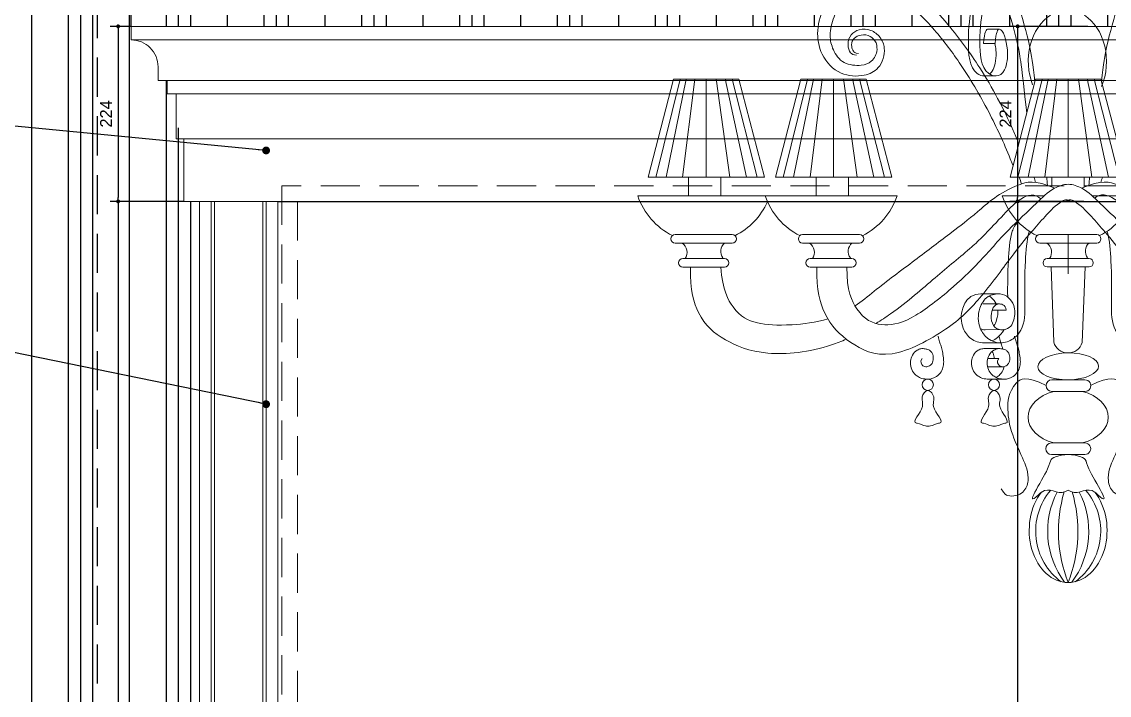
# Model space of a CAD drawing. Header units: inches. Extents: x 274057 to 444617, y 490067 to 635630.
# Drawn here: x 369159 to 370549, y 518268 to 519129 of the extents above; entities that cross this region are included whole.
import ezdxf

# ---------------------------------------------------------------- set-up
doc = ezdxf.new("R2010")
doc.units = ezdxf.units.IN
doc.header["$MEASUREMENT"] = 0
doc.linetypes.add('HIDDEN', pattern=[0.375, 0.25, -0.125])
for name, color, linetype in [('CQ curtains and frames', 252, 'Continuous'), ('CQ Grg Gypsum', 41, 'Continuous'), ('CQ Light Elevation', 4, 'Continuous'), ('CQ section wall', 3, 'Continuous'), ('CQ SPOT DETAIL DIMENSION', 9, 'Continuous'), ('CQ spot detail elevation', 1, 'Continuous'), ('CQ_callout', 34, 'Continuous')]:
    doc.layers.add(name, color=color, linetype=linetype)
doc.layers.add('level', color=6, linetype='Continuous', lineweight=18)
doc.layers.add('Lighting', color=7, linetype='Continuous', lineweight=0)
doc.styles.get("Standard").update_dxf_attribs({"font": 'arial.ttf'})
doc.dimstyles.new('chester 10', dxfattribs={"dimscale": 0.1, "dimtxt": 150, "dimasz": 50, "dimexe": 100, "dimexo": 0, "dimgap": 80, "dimtad": 1, "dimdec": 0, "dimzin": 0, "dimdsep": 46, "dimtxsty": 'Standard', "dimblk": 'DOT', "dimcen": 100, "dimclrd": 1, "dimclre": 1, "dimclrt": 3, "dimadec": 0, "dimazin": 0, "dimtfac": 1, "dimtdec": 0, "dimtofl": 0, "dimtmove": 0, "dimatfit": 3, "dimfxl": 1, "dimtolj": 1, "dimtzin": 0, "dimlwd": -1, "dimarcsym": 0})
doc.dimstyles.get("Standard").update_dxf_attribs({"dimtxt": 0.18, "dimasz": 0.18, "dimexe": 0.18, "dimexo": 0.0625, "dimgap": 0.09, "dimtad": 0, "dimtih": 1, "dimtoh": 1, "dimdec": 4, "dimzin": 0, "dimdsep": 46, "dimtxsty": 'Standard', "dimcen": 0.09, "dimadec": 0, "dimazin": 0, "dimtfac": 1, "dimtdec": 4, "dimtofl": 0, "dimtmove": 0, "dimatfit": 3, "dimfxl": 1, "dimtolj": 1, "dimtzin": 0, "dimarcsym": 0})

# ---------------------------------------------------------------- blocks, each defined once
blk = doc.blocks.new('CH2')
at = {"layer": 'Lighting', "lineweight": 0, "ltscale": 10}
for p, q in [((175850.7, 3405), (175865.7, 3405.1)), ((175845.5, 3386.5), (175860.2, 3386.5)), ((175457.6, 3341.1), (175426.5, 3215.4)), ((175439.7, 3215.8), (175465.3, 3341.3)), ((175460.9, 3215.8), (175476.6, 3341.3)), ((175490.9, 3215.8), (175490.9, 3341.3)), ((175521.2, 3215.8), (175503.8, 3341.5)), ((175542.5, 3215.8), (175515.1, 3341.6)), ((175524.1, 3341.3), (175556, 3215.8)), ((175620.4, 3341.1), (175589.3, 3215.4)), ((175602.5, 3215.8), (175628.1, 3341.3)), ((175623.7, 3215.8), (175639.3, 3341.3)), ((175653.6, 3215.8), (175653.6, 3341.3)), ((175684, 3215.8), (175666.6, 3341.5)), ((175705.3, 3215.8), (175677.9, 3341.6)), ((175686.9, 3341.3), (175718.7, 3215.8)), ((175847.1, 3345.2), (175860.9, 3345.2)), ((175920.4, 3341.1), (175889.3, 3215.4)), ((175902.5, 3215.8), (175928.1, 3341.3)), ((175923.7, 3215.8), (175939.3, 3341.3)), ((175953.6, 3215.8), (175953.6, 3341.3)), ((175984, 3215.8), (175966.6, 3341.5)), ((176005.3, 3215.8), (175977.9, 3341.6)), ((175986.9, 3341.3), (176018.7, 3215.8)), ((175953.6, 3142.5), (175953.6, 3092.5)), ((175842, 3066.7), (175864.4, 3066.7)), ((175845, 3053.8), (175866, 3053.8)), ((175874.4, 3045.9), (175856.4, 3045.9)), ((175871.7, 3021), (175847.4, 3020.8)), ((175844.5, 3004.2), (175868.4, 3004.2)), ((175865.5, 2996.7), (175845.9, 2996.7)), ((175864.9, 2984), (175850.8, 2984)), ((175870.2, 2973.6), (175850.7, 2973.6)), ((175871.9, 2957.7), (175852.1, 2957.7))]:
    blk.add_line(p, q, dxfattribs=at)
for points in [[(175416.8, 3215.8), (175565.6, 3215.8), (175532.6, 3341.3), (175449.1, 3341.3), (175416.8, 3215.8)], [(175579.6, 3215.8), (175728.4, 3215.8), (175695.4, 3341.3), (175611.9, 3341.3), (175579.6, 3215.8)], [(175879.6, 3215.8), (176028.4, 3215.8), (175995.4, 3341.3), (175911.9, 3341.3), (175879.6, 3215.8)], [(175932.7, 3203.5), (175932.7, 3215.8), (175973.9, 3215.8), (175973.9, 3203.2)], [(175403.6, 3192), (175572.2, 3192)], [(175869.3, 3192), (175923, 3192)]]:
    blk.add_lwpolyline(points, dxfattribs=at)
for points in [[(175468.6, 3215.8), (175509.9, 3215.8), (175509.9, 3192), (175468.6, 3192)], [(175631.4, 3215.8), (175672.7, 3215.8), (175672.7, 3192), (175631.4, 3192)]]:
    blk.add_lwpolyline(points, close=True, dxfattribs=at)
for points in [[(175447.9, 3141.1, -0.196976), (175403.6, 3192), (175403.6, 3192)], [(175569.3, 3184.5, -0.174016), (175527.8, 3141)], [(175566.4, 3192), (175735, 3192, -0.197353), (175690.6, 3141, -0.197353)], [(175610.7, 3141.1, -0.196976), (175566.4, 3192), (175566.4, 3192)], [(175913.6, 3141.1, -0.196982), (175869.3, 3192), (175869.3, 3192)], [(175984.3, 3192), (176037.9, 3192, -0.196598), (175993.8, 3141.1)], [(175487.9, 3142.4), (175451.4, 3142.4, 1), (175451.4, 3131.6), (175487.9, 3131.6)], [(175487.8, 3142.4), (175524.3, 3142.4, -1), (175524.3, 3131.6), (175487.8, 3131.6)], [(175650.7, 3142.4), (175614.2, 3142.4, 1), (175614.2, 3131.6), (175650.7, 3131.6)], [(175650.5, 3142.4), (175687, 3142.4, -1), (175687, 3131.6), (175650.5, 3131.6)], [(175953.8, 3142.5), (175917.3, 3142.5, 1), (175917.3, 3131.7), (175953.8, 3131.7)], [(175953.6, 3142.5), (175990.1, 3142.5, -1), (175990.1, 3131.7), (175953.6, 3131.7)], [(175460.3, 3131.6, -0.414469), (175464, 3111.7, 4.588402)], [(175487.9, 3131.6, -0.000511), (175487.8, 3131.6)], [(175514.4, 3131.6, 0.384575), (175512.5, 3112.6)], [(175623.1, 3131.6, -0.414469), (175626.8, 3111.7, 4.588402)], [(175650.7, 3131.6, -0.000511), (175650.5, 3131.6)], [(175677.2, 3131.6, 0.384575), (175675.3, 3112.6)], [(175926.2, 3131.7, -0.414469), (175929.9, 3111.9, 4.588402)], [(175980.3, 3131.7, 0.384575), (175978.4, 3112.7)], [(175487.8, 3111.7), (175461, 3111.7, 1), (175461, 3100.9), (175487.8, 3100.9)], [(175487.8, 3111.7), (175514.5, 3111.7, -1), (175514.5, 3100.9), (175487.8, 3100.9)], [(175650.5, 3111.7), (175623.8, 3111.7, 1), (175623.8, 3100.9), (175650.5, 3100.9)], [(175650.5, 3111.7), (175677.2, 3111.7, -1), (175677.2, 3100.9), (175650.5, 3100.9)], [(175953.6, 3111.9), (175926.9, 3111.9, 1), (175926.9, 3101.1), (175953.6, 3101.1)], [(175932, 3101.1), (175935.1, 3005.1, 0.744296), (175971.6, 3004.4), (175975.3, 3101.1)], [(175953.6, 3111.9), (175980.3, 3111.9, -1), (175980.3, 3101.1), (175953.6, 3101.1)], [(175975.1, 2956.8, -1.013574), (175975.1, 2942), (175932.7, 2942, -1), (175932.7, 2956.8), (175975.1, 2956.8)], [(175974.9, 2861.4, 1.013574), (175974.9, 2876.2), (175932.4, 2876.2, 1), (175932.4, 2861.4), (175974.9, 2861.4)]]:
    blk.add_lwpolyline(points, format="xyb", dxfattribs=at)
for centre in [(175774.2, 2950.5), (175858.8, 2950.5)]:
    blk.add_circle(centre, 7.17, dxfattribs=at)
for centre, radius, start, end in [((175992.7, 2763.5), 80.6, 139.7818, 233.4402), ((176037, 2763.4), 109.6, 152.8101, 216.5895), ((176119.4, 2763.1), 178.2, 163.5501, 201.5207), ((175787.8, 2763.1), 178.2, 338.4793, 16.4499), ((175870.3, 2763.4), 109.6, 323.4105, 27.1899), ((175914.6, 2763.5), 80.6, 306.5598, 40.2182)]:
    blk.add_arc(centre, radius, start, end, dxfattribs=at)
for centre, major_axis, ratio, start_param, end_param in [((175952.6, 3363.9), (0, 65.3), 0.765904, 6.727625, 8.333296), ((175952.6, 3363.9), (0, 65.3), 0.765904, 4.198963, 5.83448), ((175953.6, 2909.1), (-51.2, 0), 0.688098, 5.081988, 7.48679), ((175953.6, 2909.1), (-51.2, 0), 0.688098, 1.937988, 4.34279), ((175953.6, 2764.5), (0, 66.8), 0.744861, 0.750927, 5.532258)]:
    blk.add_ellipse(centre, major_axis=major_axis, ratio=ratio, start_param=start_param, end_param=end_param, dxfattribs=at)
blk.add_ellipse((175953.7, 2974), major_axis=(-38.8, -0.5), ratio=0.44288, dxfattribs=at)
for points, knots in [([(175683.2, 3371.7), (175678.9, 3371.9), (175674, 3375.3), (175671.2, 3386.2), (175674.4, 3398.3), (175687.1, 3405.8), (175701.9, 3404.8), (175714.4, 3395.1), (175721.4, 3378), (175713.6, 3353.5), (175691.1, 3343.9), (175661, 3345.3), (175636.4, 3370.8), (175631.1, 3404.3), (175640.7, 3435), (175660.6, 3458), (175689.9, 3472.3), (175724.6, 3472.4), (175751.3, 3456), (175776.8, 3438.3), (175806.5, 3404.1), (175846.6, 3350.3), (175873.5, 3298.2), (175888.1, 3265.2), (175890.3, 3260)], [5.240394, 5.240394, 5.240394, 5.240394, 11.41493, 21.106414, 35.325861, 47.442854, 61.777747, 76.035388, 91.192803, 116.78749, 138.880626, 169.273341, 203.057586, 233.966507, 267.207208, 295.705415, 322.782281, 363.005445, 393.111535, 415.328851, 456.193016, 524.209537, 614.800521, 631.803332, 631.803332, 631.803332, 631.803332]), ([(175847.1, 3345.2), (175847, 3345.2), (175843.6, 3345), (175827.1, 3351.1), (175824.9, 3398.6), (175828.4, 3426.3), (175834.6, 3451), (175842.5, 3467.6), (175848.3, 3468.9), (175851.1, 3468.7)], [58.879736, 58.879736, 58.879736, 58.879736, 59.283056, 69.238421, 107.398225, 157.989763, 179.279076, 187.992246, 195.237318, 195.237318, 195.237318, 195.237318]), ([(175860.2, 3386.5), (175861.4, 3402.1), (175868.1, 3411.5), (175878.5, 3380.2), (175874, 3350.5), (175862.6, 3343.5), (175841.8, 3351.1), (175839.6, 3398.6), (175843.1, 3426.3), (175849.3, 3451), (175859, 3471.4), (175880.8, 3466), (175892.7, 3427.2), (175903.9, 3389), (175908.5, 3360.9), (175911, 3338)], [6.00394, 6.00394, 6.00394, 6.00394, 15.134941, 32.456985, 46.489328, 59.283056, 69.238421, 107.398225, 157.989763, 179.279076, 187.992246, 203.636252, 228.025372, 279.527044, 313.656266, 313.656266, 313.656266, 313.656266]), ([(175858.1, 3466.4), (175858.8, 3466), (175867.8, 3460.3), (175878, 3427.2), (175889.4, 3388.2), (175894, 3359.4), (175900.7, 3297.8)], [201.536149, 201.536149, 201.536149, 201.536149, 203.636252, 228.025372, 279.527044, 315.815611, 315.815611, 315.815611, 315.815611]), ([(176047.1, 3386.5), (176045.9, 3402.1), (176039.2, 3411.5), (176028.8, 3380.2), (176033.3, 3350.5), (176044.7, 3343.5), (176065.5, 3351.1), (176067.6, 3398.6), (176064.2, 3426.3), (176058, 3451), (176048.3, 3471.4), (176026.5, 3466), (176014.6, 3427.2), (176003.4, 3389), (175998.8, 3360.9), (175996.2, 3338)], [6.00394, 6.00394, 6.00394, 6.00394, 15.134941, 32.456985, 46.489328, 59.283056, 69.238421, 107.398225, 157.989763, 179.279076, 187.992246, 203.636252, 228.025372, 279.527044, 313.656266, 313.656266, 313.656266, 313.656266]), ([(175685.6, 3373.7), (175681.1, 3374.3), (175678.2, 3377.6), (175676.4, 3383.3), (175677.3, 3392), (175686.6, 3397.9), (175698.2, 3398.2), (175708.2, 3390.5), (175710.7, 3375.8), (175703.4, 3363), (175688.3, 3357.4), (175664.4, 3360.3), (175652.6, 3378), (175647.8, 3397), (175652.6, 3419.9), (175665.1, 3440.8), (175687.9, 3454.9), (175719.3, 3455.8), (175740.4, 3442.6), (175760.7, 3428.1), (175786.2, 3401.2), (175818.8, 3358), (175851.9, 3302.1), (175872.7, 3256.8), (175881.8, 3233.9), (175882.9, 3231.2)], [5.240394, 5.240394, 5.240394, 5.240394, 11.41493, 21.106414, 35.325861, 47.442854, 61.777747, 76.035388, 91.192803, 116.78749, 138.880626, 169.273341, 203.057586, 233.966507, 267.207208, 295.705415, 322.782281, 363.005445, 393.111535, 415.328851, 456.193016, 524.209537, 614.800521, 696.044826, 707.117277, 707.117277, 707.117277, 707.117277]), ([(175845.5, 3386.5), (175846.7, 3402.1), (175849, 3405.4), (175851.3, 3405), (175851.4, 3405)], [6.00394, 6.00394, 6.00394, 6.00394, 15.134941, 15.20842, 15.20842, 15.20842, 15.20842]), ([(175860.1, 3386.5), (175860.6, 3383.9), (175862.4, 3371), (175860, 3355.2), (175854.8, 3348.9), (175853.2, 3347.6)], [28.818813, 28.818813, 28.818813, 28.818813, 32.456985, 46.489328, 52.402229, 52.402229, 52.402229, 52.402229]), ([(175681.3, 3051.2), (175689.7, 3057), (175713.6, 3077), (175756.4, 3108.5), (175801.9, 3143.3), (175834.3, 3167.5), (175870.5, 3201.3), (175910.9, 3212.8), (175936.5, 3201.9)], [314.255852, 314.255852, 314.255852, 314.255852, 349.897691, 422.981455, 490.454622, 538.299878, 583.602372, 599.991662, 599.991662, 599.991662, 599.991662]), ([(176226, 3051.2), (176217.5, 3057), (176193.7, 3077), (176150.8, 3108.5), (176105.4, 3143.3), (176073, 3167.5), (176036.8, 3201.3), (175996.4, 3212.8), (175970.8, 3201.9)], [314.255852, 314.255852, 314.255852, 314.255852, 349.897691, 422.981455, 490.454622, 538.299878, 583.602372, 599.991662, 599.991662, 599.991662, 599.991662]), ([(175670.9, 3100.9), (175670.5, 3070.6), (175686.5, 3037.1), (175712.1, 3024.5), (175748.6, 3029.2), (175803.8, 3071.7), (175842.1, 3108.4), (175875.4, 3148.2), (175910.9, 3179.6), (175931.4, 3201.2), (175947.5, 3206.7), (175953.6, 3206.7)], [20.278952, 20.278952, 20.278952, 20.278952, 73.781963, 152.631178, 221.399686, 286.417652, 349.897691, 422.981455, 490.454622, 538.299878, 567.495277, 567.495277, 567.495277, 567.495277]), ([(175707.9, 3028.8), (175714.5, 3032.9), (175746.3, 3054), (175781.2, 3086.4), (175828.3, 3123.6), (175855, 3150.3), (175903.3, 3202.9), (175918.8, 3188.1)], [332.350352, 332.350352, 332.350352, 332.350352, 349.897691, 422.981455, 490.454622, 538.299878, 573.875919, 573.875919, 573.875919, 573.875919]), ([(176236.4, 3100.9), (176236.7, 3070.6), (176220.8, 3037.1), (176195.1, 3024.5), (176158.7, 3029.2), (176103.5, 3071.7), (176065.2, 3108.4), (176031.9, 3148.2), (175996.3, 3179.6), (175975.9, 3201.2), (175959.7, 3206.7), (175953.6, 3206.7)], [20.278952, 20.278952, 20.278952, 20.278952, 73.781963, 152.631178, 221.399686, 286.417652, 349.897691, 422.981455, 490.454622, 538.299878, 567.495277, 567.495277, 567.495277, 567.495277]), ([(176199.3, 3028.8), (176192.8, 3032.9), (176161, 3054), (176126.1, 3086.4), (176079, 3123.6), (176052.3, 3150.3), (176002.3, 3202.7), (175987.4, 3189.1)], [332.350352, 332.350352, 332.350352, 332.350352, 349.897691, 422.981455, 490.454622, 538.299878, 573.875919, 573.875919, 573.875919, 573.875919]), ([(175632.3, 3100.9), (175631.9, 3070.5), (175643.8, 3031.6), (175669.8, 3006.3), (175721.6, 2978.1), (175803.5, 3022.1), (175842.1, 3060.7), (175882.4, 3116.5), (175903.8, 3142.9), (175924.1, 3165.8), (175936.7, 3179.3), (175950.5, 3188.7), (175956.2, 3185.3)], [20.277402, 20.277402, 20.277402, 20.277402, 73.781963, 152.631178, 221.399686, 286.417652, 349.897691, 422.981455, 490.454622, 538.299878, 583.602372, 603.111427, 603.111427, 603.111427, 603.111427]), ([(176274.9, 3100.9), (176275.3, 3070.5), (176263.5, 3031.6), (176237.5, 3006.3), (176185.7, 2978.1), (176103.8, 3022.1), (176065.2, 3060.7), (176024.8, 3116.5), (176003.5, 3142.9), (175983.2, 3165.8), (175970.6, 3179.3), (175956.7, 3188.7), (175951.1, 3185.3)], [20.277402, 20.277402, 20.277402, 20.277402, 73.781963, 152.631178, 221.399686, 286.417652, 349.897691, 422.981455, 490.454622, 538.299878, 583.602372, 603.111427, 603.111427, 603.111427, 603.111427]), ([(175889.8, 3158.5), (175884.4, 3153.1), (175879.4, 3141), (175876.5, 3104.4), (175876.2, 3078.1), (175876.3, 3062.7)], [18.812439, 18.812439, 18.812439, 18.812439, 34.56022, 71.049091, 117.332807, 117.332807, 117.332807, 117.332807]), ([(175904, 3146.7), (175903.8, 3146.2), (175900.8, 3135.8), (175898, 3101.2), (175898, 3062.1), (175898.7, 3025.6), (175884.4, 3008.8), (175868.9, 3002), (175850.5, 3007.4), (175838.3, 3025.1), (175837.7, 3045.3), (175848.7, 3064.7), (175867, 3068), (175877.7, 3063), (175886.3, 3050.1), (175885.7, 3037.2), (175879.5, 3020.4), (175860, 3018.6), (175853.3, 3038.3), (175858.5, 3057.2), (175873.8, 3052.9), (175874.4, 3045.9)], [32.598951, 32.598951, 32.598951, 32.598951, 34.56022, 71.049091, 126.127635, 160.014674, 172.556475, 189.97829, 209.520245, 226.45718, 252.858924, 269.608384, 284.007324, 296.187952, 307.822454, 325.59105, 333.212939, 352.705881, 362.942117, 379.891299, 390.940223, 390.940223, 390.940223, 390.940223]), ([(176003.3, 3146.7), (176003.4, 3146.2), (176006.5, 3135.8), (176009.3, 3101.2), (176009.3, 3062.1), (176008.6, 3025.6), (176022.9, 3008.8), (176038.4, 3002), (176056.8, 3007.4), (176069, 3025.1), (176069.6, 3045.3), (176058.6, 3064.7), (176040.3, 3068), (176029.6, 3063), (176020.9, 3050.1), (176021.6, 3037.2), (176027.8, 3020.4), (176047.3, 3018.6), (176054, 3038.3), (176048.8, 3057.2), (176033.4, 3052.9), (176032.9, 3045.9)], [32.598951, 32.598951, 32.598951, 32.598951, 34.56022, 71.049091, 126.127635, 160.014674, 172.556475, 189.97829, 209.520245, 226.45718, 252.858924, 269.608384, 284.007324, 296.187952, 307.822454, 325.59105, 333.212939, 352.705881, 362.942117, 379.891299, 390.940223, 390.940223, 390.940223, 390.940223]), ([(175470.9, 3100.9), (175470.5, 3070.5), (175482.3, 3031.7), (175510.1, 3009), (175561.2, 2986), (175629.5, 2992.6), (175664, 3006.1), (175670.1, 3008.8)], [20.277404, 20.277404, 20.277404, 20.277404, 73.781963, 152.631178, 221.399686, 286.417652, 300.922096, 300.922096, 300.922096, 300.922096]), ([(175509.6, 3100.9), (175512.1, 3071.3), (175528.8, 3040.3), (175551.7, 3028.5), (175591.7, 3025.3), (175631.3, 3030.2), (175646.6, 3034.6)], [20.302578, 20.302578, 20.302578, 20.302578, 73.781963, 152.631178, 221.399686, 271.37969, 271.37969, 271.37969, 271.37969]), ([(175846.5, 3004.2), (175840.4, 3004), (175828.4, 3007.7), (175816.5, 3025.1), (175815.9, 3045.3), (175826.3, 3063.7), (175837.7, 3066.6), (175842, 3066.7)], [190.977575, 190.977575, 190.977575, 190.977575, 209.520245, 226.45718, 252.858924, 269.608384, 281.155564, 281.155564, 281.155564, 281.155564]), ([(175852.7, 3064), (175853.7, 3063.4), (175857.1, 3060.8), (175860, 3056.9), (175861.4, 3053.8)], [292.463268, 292.463268, 292.463268, 292.463268, 296.187952, 305.785245, 305.785245, 305.785245, 305.785245]), ([(175863.6, 3045.9), (175864, 3041.9), (175863.1, 3035.1), (175860.4, 3027.8), (175858.6, 3025.7)], [313.757087, 313.757087, 313.757087, 313.757087, 325.59105, 333.051171, 333.051171, 333.051171, 333.051171]), ([(175871.7, 3021), (175871.6, 3020.8), (175869.5, 3016.9), (175864.7, 3011.3), (175858.8, 3007.6), (175856.3, 3006.5)], [159.19961, 159.19961, 159.19961, 159.19961, 160.014674, 172.556475, 180.684118, 180.684118, 180.684118, 180.684118]), ([(175766.9, 2984), (175763.9, 2980.4), (175767.4, 2973.9), (175772.3, 2973.3), (175776.4, 2974.4), (175780.3, 2977.8), (175781.6, 2983.9), (175780.7, 2989.8), (175778.3, 2993.3), (175775.3, 2995.3), (175770.6, 2996.7), (175765.5, 2996.9), (175759.5, 2994.5), (175754.2, 2989), (175751.7, 2980.5), (175752.7, 2971.8), (175756, 2965), (175761.3, 2961), (175765.9, 2958.6), (175771.2, 2957.7), (175776.6, 2957.4), (175782.8, 2959.3), (175789, 2963.4), (175793.4, 2970.2), (175794.8, 2977.9), (175794.2, 2985.4), (175793.1, 2992.8), (175791.3, 2999.7), (175789.1, 3005.7), (175787.9, 3010.1), (175787.3, 3012.5)], [2.108254, 2.108254, 2.108254, 2.108254, 8.085166, 12.50685, 14.885868, 20.519944, 26.674141, 33.330345, 35.528211, 39.310726, 43.903204, 49.209533, 54.230464, 62.958843, 71.070108, 79.530462, 88.287203, 93.310544, 99.439391, 103.510806, 110.620071, 116.069538, 124.000808, 132.545414, 140.030122, 147.069237, 155.092864, 162.199636, 168.179889, 175.513572, 175.513572, 175.513572, 175.513572]), ([(175864.9, 2984), (175861.8, 2980.4), (175865.3, 2973.9), (175870.2, 2973.3), (175874.3, 2974.4), (175878.2, 2977.8), (175879.5, 2983.9), (175878.6, 2989.8), (175876.2, 2993.3), (175873.2, 2995.3), (175868.6, 2996.7), (175863.4, 2996.9), (175857.4, 2994.5), (175852.2, 2989), (175849.6, 2980.5), (175850.6, 2971.8), (175853.9, 2965), (175859.2, 2961), (175863.9, 2958.6), (175869.1, 2957.7), (175874.5, 2957.4), (175880.7, 2959.3), (175886.9, 2963.4), (175891.3, 2970.2), (175892.8, 2977.9), (175892.1, 2985.4), (175891, 2992.8), (175889.3, 2999.7), (175887, 3005.7), (175885.8, 3010.1), (175885.2, 3012.5)], [2.108254, 2.108254, 2.108254, 2.108254, 8.085166, 12.50685, 14.885868, 20.519944, 26.674141, 33.330345, 35.528211, 39.310726, 43.903204, 49.209533, 54.230464, 62.958843, 71.070108, 79.530462, 88.287203, 93.310544, 99.439391, 103.510806, 110.620071, 116.069538, 124.000808, 132.545414, 140.030122, 147.069237, 155.092864, 162.199636, 168.179889, 175.513572, 175.513572, 175.513572, 175.513572]), ([(175870.1, 2996.2), (175869.8, 2997.5), (175868.9, 3000.7), (175867, 3005.7), (175865.8, 3010.1), (175865.2, 3012.5)], [158.214146, 158.214146, 158.214146, 158.214146, 162.199636, 168.179889, 175.513572, 175.513572, 175.513572, 175.513572]), ([(175845.9, 2996.7), (175845, 2996.7), (175842.5, 2996.5), (175837.4, 2994.5), (175832.2, 2989), (175829.6, 2980.5), (175830.6, 2971.8), (175833.9, 2965), (175839.2, 2961), (175843.9, 2958.6), (175848.2, 2957.9), (175850.8, 2957.7), (175852.1, 2957.7)], [46.764285, 46.764285, 46.764285, 46.764285, 49.209533, 54.230464, 62.958843, 71.070108, 79.530462, 88.287203, 93.310544, 99.439391, 103.510806, 107.585614, 107.585614, 107.585614, 107.585614]), ([(175859.1, 2984), (175859.1, 2986.4), (175858.6, 2989.8), (175856.9, 2992.3), (175856.3, 2992.9), (175856.3, 2993)], [26.756358, 26.756358, 26.756358, 26.756358, 33.330345, 35.528211, 35.760009, 35.760009, 35.760009, 35.760009]), ([(175861.3, 2960), (175863.2, 2960.9), (175867.2, 2963.8), (175870.6, 2969), (175871.7, 2972.8), (175871.9, 2973.8)], [117.626672, 117.626672, 117.626672, 117.626672, 124.000808, 132.545414, 135.762503, 135.762503, 135.762503, 135.762503]), ([(175925.3, 2949.4), (175899.3, 2963.1), (175876.9, 2946.6), (175875.5, 2913), (175881.7, 2886.3), (175894.1, 2860.3), (175905.6, 2833), (175897.3, 2810.6), (175880.8, 2806.5), (175872.5, 2810.6), (175867.8, 2817.6)], [6.312619, 6.312619, 6.312619, 6.312619, 14.762399, 33.028142, 57.036678, 93.000252, 121.966488, 136.91967, 155.019938, 160.676741, 160.676741, 160.676741, 160.676741]), ([(175982, 2949.4), (176008, 2963.1), (176030.4, 2946.6), (176031.8, 2913), (176025.5, 2886.3), (176013.2, 2860.3), (176001.7, 2833), (176010, 2810.6), (176026.4, 2806.5), (176034.7, 2810.6), (176039.4, 2817.6)], [6.312619, 6.312619, 6.312619, 6.312619, 14.762399, 33.028142, 57.036678, 93.000252, 121.966488, 136.91967, 155.019938, 160.676741, 160.676741, 160.676741, 160.676741]), ([(175774.2, 2943.3), (175771.7, 2942.7), (175763.2, 2933.4), (175775.1, 2924.1), (175752.2, 2901.8), (175764.2, 2901.2), (175768.5, 2897.8), (175773.3, 2897.7), (175774.4, 2897.6)], [2.61687, 2.61687, 2.61687, 2.61687, 5.490012, 23.32568, 45.801143, 46.980728, 57.813979, 61.125356, 61.125356, 61.125356, 61.125356]), ([(175774.2, 2943.3), (175777, 2942.8), (175785.7, 2933.5), (175773.7, 2924.1), (175796.7, 2901.8), (175784.6, 2901.2), (175780.3, 2897.8), (175775.5, 2897.7), (175774.4, 2897.6)], [2.524652, 2.524652, 2.524652, 2.524652, 5.490012, 23.32568, 45.801143, 46.980728, 57.813979, 61.125356, 61.125356, 61.125356, 61.125356]), ([(175858.8, 2943.3), (175856.4, 2942.7), (175847.8, 2933.4), (175859.8, 2924.1), (175836.8, 2901.8), (175848.9, 2901.2), (175853.2, 2897.8), (175858, 2897.7), (175859.1, 2897.6)], [2.61687, 2.61687, 2.61687, 2.61687, 5.490012, 23.32568, 45.801143, 46.980728, 57.813979, 61.125356, 61.125356, 61.125356, 61.125356]), ([(175858.8, 2943.3), (175861.7, 2942.8), (175870.4, 2933.5), (175858.4, 2924.1), (175881.3, 2901.8), (175869.3, 2901.2), (175865, 2897.8), (175860.2, 2897.7), (175859.1, 2897.6)], [2.524652, 2.524652, 2.524652, 2.524652, 5.490012, 23.32568, 45.801143, 46.980728, 57.813979, 61.125356, 61.125356, 61.125356, 61.125356]), ([(175953.6, 2861.4), (175947.1, 2861), (175927.5, 2856.3), (175939.5, 2855.4), (175894, 2789.2), (175929.1, 2822.6), (175939.4, 2808), (175952.4, 2815.3), (175953.6, 2815.9)], [3.594114, 3.594114, 3.594114, 3.594114, 5.490012, 23.32568, 45.801143, 46.980728, 57.813979, 58.794751, 58.794751, 58.794751, 58.794751]), ([(175953.6, 2861.4), (175960.2, 2861), (175979.8, 2856.3), (175967.8, 2855.4), (176013.3, 2789.2), (175978.2, 2822.6), (175967.9, 2808), (175954.9, 2815.3), (175953.6, 2815.9)], [3.594114, 3.594114, 3.594114, 3.594114, 5.490012, 23.32568, 45.801143, 46.980728, 57.813979, 58.794751, 58.794751, 58.794751, 58.794751])]:
    blk.add_open_spline(points, degree=3, knots=knots, dxfattribs=at)
for points in [[(175890.9, 3215.8), (175892, 3213), (175893, 3210.2), (175894, 3207.3)], [(175909.8, 3215.8), (175910.6, 3213.6), (175911.3, 3211.4), (175912, 3209.1)], [(175926.3, 3215.8), (175926.6, 3212.4), (175926.9, 3208.9), (175927.2, 3205.5)], [(175981, 3215.8), (175980.7, 3212.4), (175980.3, 3208.9), (175980, 3205.5)], [(175997.5, 3215.8), (175996.7, 3213.6), (175996, 3211.4), (175995.2, 3209.1)], [(175847.4, 3020.8), (175845.4, 3020.8), (175843.5, 3021.2), (175841.7, 3021.9)]]:
    blk.add_open_spline(points, degree=3, dxfattribs=at)
blk = doc.blocks.new('chand')
at = {"layer": 'level', "color": 1, "lineweight": 0}
blk.add_blockref('CH2', (-175953.6, -4160.9, 0), dxfattribs=at)
blk = doc.blocks.new('ff-15 arch opening')
at = {"layer": 'CQ Grg Gypsum', "lineweight": 0, "ltscale": 5}
for p, q in [((375721.9, 512432.5, 0), (375721.9, 514762.5, 0)), ((375736.9, 512432.5, 0), (375736.9, 514762.5, 0)), ((375740.9, 512432.5, 0), (375740.9, 514762.5, 0)), ((375802.9, 512432.5, 0), (375802.9, 514762.5, 0)), ((375806.9, 512432.5, 0), (375806.9, 514762.5, 0)), ((375821.9, 512432.5, 0), (375821.9, 514762.5, 0))]:
    blk.add_line(p, q, dxfattribs=at)
at = {"layer": 'CQ Grg Gypsum'}
blk.add_line((375821.9, 514762.5, 0), (377881.9, 514762.5, 0), dxfattribs=at)
at = {"layer": 'CQ Grg Gypsum', "lineweight": 0, "ltscale": 5, "elevation": 0}
blk.add_lwpolyline([(375711.9, 514842.5), (375691.9, 514842.5), (375691.9, 514900), (375680.4, 514900), (375680.4, 514917.3), (375668.9, 514917.3), (375668.9, 514934.5, 0.414214), (375634.4, 514969), (375634.4, 514986.2), (375711.9, 514986.2)], format="xyb", dxfattribs=at)
for points in [[(375711.9, 514986.2), (376856.9, 514986.2)], [(377991.9, 514986.2), (376856.9, 514986.2)], [(375634.4, 514969), (376856.9, 514969)], [(378069.4, 514969), (376856.9, 514969)], [(375680.4, 514917.3), (376856.9, 514917.3)], [(378023.4, 514917.3), (376856.9, 514917.3)], [(375691.9, 514900), (376856.9, 514900)], [(378011.9, 514900), (376856.9, 514900)], [(376856.9, 514842.5), (375701.9, 514842.5), (375701.9, 514762.5), (376856.9, 514762.5)], [(376856.9, 514842.5), (378001.9, 514842.5), (378001.9, 514762.5), (376856.9, 514762.5)]]:
    blk.add_lwpolyline(points, dxfattribs=at)
at = {"layer": 'CQ section wall', "color": 8, "linetype": 'HIDDEN', "lineweight": 0, "ltscale": 200, "elevation": 0}
for points in [[(377876.9, 512132.5), (377876.9, 514782.5), (375826.9, 514782.5), (375826.9, 512132.5)], [(377856.9, 512282.5), (377856.9, 514762.5), (375846.9, 514762.5), (375846.9, 512282.5)]]:
    blk.add_lwpolyline(points, dxfattribs=at)
blk = doc.blocks.new('_Dot')
at = {"color": 0, "linetype": 'ByBlock', "lineweight": -2}
blk.add_line((-0.5, 0), (-1, 0), dxfattribs=at)
at = {"color": 0, "linetype": 'ByBlock', "const_width": 0.5}
blk.add_lwpolyline([(-0.25, 0, 1), (0.25, 0, 1)], format="xyb", close=True, dxfattribs=at)
blk = doc.blocks.new('*D427')
at = {"layer": 'CQ SPOT DETAIL DIMENSION', "color": 1, "lineweight": -2, "transparency": 16777216}
for p, q in [((369298.8, 519123), (369298.8, 519175.4)), ((371733.8, 519123), (371733.8, 519175.4))]:
    blk.add_line(p, q, dxfattribs=at)
at = {"layer": 'CQ SPOT DETAIL DIMENSION', "color": 1, "transparency": 16777216}
blk.add_line((369303.8, 519165.4), (371728.8, 519165.4), dxfattribs=at)
at = {"layer": 'Defpoints', "color": 0, "transparency": 16777216}
for p in [(371733.8, 519165.4), (369298.8, 519123, 0), (371733.8, 519123, 0)]:
    blk.add_point(p, dxfattribs=at)
at = {"layer": 'CQ SPOT DETAIL DIMENSION', "color": 1, "transparency": 16777216, "xscale": 5, "yscale": 5, "zscale": 5, "rotation": 180}
blk.add_blockref('_Dot', (369298.8, 519165.4), dxfattribs=at)
at = {"layer": 'CQ SPOT DETAIL DIMENSION', "color": 1, "transparency": 16777216, "xscale": 5, "yscale": 5, "zscale": 5}
blk.add_blockref('_Dot', (371733.8, 519165.4), dxfattribs=at)
at = {"layer": 'CQ SPOT DETAIL DIMENSION', "color": 3, "transparency": 16777216, "insert": (370516.3, 519181.1), "char_height": 15, "attachment_point": 5}
blk.add_mtext('\\A1;2435', dxfattribs=at)
blk = doc.blocks.new('*D428')
at = {"layer": 'CQ SPOT DETAIL DIMENSION', "color": 1, "lineweight": -2, "transparency": 16777216}
for p, q in [((369298.8, 519123), (369272.2, 519123)), ((369366.3, 518899.3), (369272.2, 518899.3))]:
    blk.add_line(p, q, dxfattribs=at)
at = {"layer": 'CQ SPOT DETAIL DIMENSION', "color": 1, "transparency": 16777216}
blk.add_line((369282.2, 519118), (369282.2, 518904.3), dxfattribs=at)
at = {"layer": 'Defpoints', "color": 0, "transparency": 16777216}
for p in [(369298.8, 519123), (369282.2, 518899.3), (369366.3, 518899.3, 0)]:
    blk.add_point(p, dxfattribs=at)
at = {"layer": 'CQ SPOT DETAIL DIMENSION', "color": 1, "transparency": 16777216, "xscale": 5, "yscale": 5, "zscale": 5}
for p, rotation in [((369282.2, 519123), 90), ((369282.2, 518899.3), 270)]:
    blk.add_blockref('_Dot', p, dxfattribs=dict(at, rotation=rotation))
at = {"layer": 'CQ SPOT DETAIL DIMENSION', "color": 3, "transparency": 16777216, "insert": (369266.7, 519011.1), "char_height": 15, "attachment_point": 5, "rotation": 90}
blk.add_mtext('\\A1;224', dxfattribs=at)
blk = doc.blocks.new('*D429')
at = {"layer": 'CQ SPOT DETAIL DIMENSION', "color": 1, "lineweight": -2, "transparency": 16777216}
for p, q in [((369366.3, 518899.3), (369272.2, 518899.3)), ((369401.3, 516569.3), (369272.2, 516569.3))]:
    blk.add_line(p, q, dxfattribs=at)
at = {"layer": 'CQ SPOT DETAIL DIMENSION', "color": 1, "transparency": 16777216}
blk.add_line((369282.2, 518894.3), (369282.2, 516574.3), dxfattribs=at)
at = {"layer": 'Defpoints', "color": 0, "transparency": 16777216}
for p in [(369366.3, 518899.3, 0), (369282.2, 516569.3), (369401.3, 516569.3, 0)]:
    blk.add_point(p, dxfattribs=at)
at = {"layer": 'CQ SPOT DETAIL DIMENSION', "color": 1, "transparency": 16777216, "xscale": 5, "yscale": 5, "zscale": 5}
for p, rotation in [((369282.2, 518899.3), 90), ((369282.2, 516569.3), 270)]:
    blk.add_blockref('_Dot', p, dxfattribs=dict(at, rotation=rotation))
at = {"layer": 'CQ SPOT DETAIL DIMENSION', "color": 3, "transparency": 16777216, "insert": (369266.6, 517734.3), "char_height": 15, "attachment_point": 5, "rotation": 90}
blk.add_mtext('\\A1;2330', dxfattribs=at)
blk = doc.blocks.new('*D439')
at = {"layer": 'CQ SPOT DETAIL DIMENSION', "color": 1, "lineweight": -2, "transparency": 16777216}
for p, q in [((370521.3, 519123), (370421.7, 519123)), ((370516.3, 518899.3), (370421.7, 518899.3))]:
    blk.add_line(p, q, dxfattribs=at)
at = {"layer": 'CQ SPOT DETAIL DIMENSION', "color": 1, "transparency": 16777216}
blk.add_line((370431.7, 519118), (370431.7, 518904.3), dxfattribs=at)
at = {"layer": 'Defpoints', "color": 0, "transparency": 16777216}
for p in [(370521.3, 519123, 0), (370431.7, 518899.3), (370516.3, 518899.3, 0)]:
    blk.add_point(p, dxfattribs=at)
at = {"layer": 'CQ SPOT DETAIL DIMENSION', "color": 1, "transparency": 16777216, "xscale": 5, "yscale": 5, "zscale": 5}
for p, rotation in [((370431.7, 519123), 90), ((370431.7, 518899.3), 270)]:
    blk.add_blockref('_Dot', p, dxfattribs=dict(at, rotation=rotation))
at = {"layer": 'CQ SPOT DETAIL DIMENSION', "color": 3, "transparency": 16777216, "insert": (370416.2, 519011.1), "char_height": 15, "attachment_point": 5, "rotation": 90}
blk.add_mtext('\\A1;224', dxfattribs=at)
blk = doc.blocks.new('*D440')
at = {"layer": 'CQ SPOT DETAIL DIMENSION', "color": 1, "lineweight": -2, "transparency": 16777216}
for p, q in [((370516.3, 518899.3), (370421.7, 518899.3)), ((370516.3, 516399.3), (370421.7, 516399.3))]:
    blk.add_line(p, q, dxfattribs=at)
at = {"layer": 'CQ SPOT DETAIL DIMENSION', "color": 1, "transparency": 16777216}
blk.add_line((370431.7, 518894.3), (370431.7, 516404.3), dxfattribs=at)
at = {"layer": 'Defpoints', "color": 0, "transparency": 16777216}
for p in [(370516.3, 518899.3, 0), (370431.7, 516399.3), (370516.3, 516399.3, 0)]:
    blk.add_point(p, dxfattribs=at)
at = {"layer": 'CQ SPOT DETAIL DIMENSION', "color": 1, "transparency": 16777216, "xscale": 5, "yscale": 5, "zscale": 5}
for p, rotation in [((370431.7, 518899.3), 90), ((370431.7, 516399.3), 270)]:
    blk.add_blockref('_Dot', p, dxfattribs=dict(at, rotation=rotation))
at = {"layer": 'CQ SPOT DETAIL DIMENSION', "color": 3, "transparency": 16777216, "insert": (370416, 517649.3), "char_height": 15, "attachment_point": 5, "rotation": 90}
blk.add_mtext('\\A1;2500', dxfattribs=at)

msp = doc.modelspace()

# ---------------------------------------------------------------- hatches: boundary and pattern name
at = {"layer": 'CQ curtains and frames', "linetype": 'ByBlock', "ltscale": 200}
h = msp.add_hatch(dxfattribs=at)
h.set_pattern_fill('PLASTI,_O', color=256, scale=500, angle=90)
h.set_pattern_definition([(90, (0, 0), (-125, 8e-15), []), (90, (-15.62, 1e-15), (-125, 8e-15), []), (90, (-31.25, 2e-15), (-125, 8e-15), []), (90, (-78.12, 5e-15), (-125, 8e-15), [])])
edge = h.paths.add_edge_path()
edge.add_line((373323.4, 519299.5), (367719.9, 519299.3))
edge.add_line((367719.9, 519299.3), (367719.9, 517299.2))
edge.add_line((367719.9, 517299.2), (369386.3, 517299.2))
edge.add_line((369386.3, 517299.2), (369386.3, 518899.3))
edge.add_line((369386.3, 518899.3), (369366.3, 518899.3))
edge.add_line((369366.3, 518899.3), (369356.3, 519036.8))
edge.add_line((369356.3, 519036.8), (369344.8, 519036.8))
edge.add_line((369344.8, 519036.8), (369344.8, 519054))
edge.add_line((369344.8, 519054), (369333.3, 519054))
edge.add_arc((369295.7, 519066.3), 39.5, 341.9049, 445.5472)
edge.add_line((369298.8, 519105.7), (369298.8, 519123))
edge.add_line((369298.8, 519123), (371733.8, 519123))
edge.add_line((371733.8, 519123), (371733.8, 519105.7))
edge.add_arc((371734.7, 519069.9), 35.8, 91.5213, 206.3371)
edge.add_line((371702.6, 519054), (371687.8, 519054))
edge.add_line((371687.8, 519054), (371687.8, 519036.8))
edge.add_line((371687.8, 519036.8), (371676.3, 519036.8))
edge.add_line((371676.3, 519036.8), (371676.3, 518979.3))
edge.add_line((371676.3, 518979.3), (371666.3, 518979.3))
edge.add_line((371666.3, 518979.3), (371666.3, 518899.3))
edge.add_line((371666.3, 518899.3), (371644.2, 518899.3))
edge.add_line((371644.2, 518899.3), (371646.3, 517299))
edge.add_line((371646.3, 517299), (373323.4, 517299.3))
edge.add_line((373323.4, 517299.3), (373323.4, 519299.5))
h.paths.add_polyline_path([(371872.3, 519029.3), (372732.3, 519029.3), (372732.3, 517669.3), (371872.3, 517669.3)], flags=16)
h.paths.add_polyline_path([(369120.3, 517669.3), (368260.3, 517669.3), (368260.3, 519029.3), (369120.3, 519029.3)], flags=16)

# ---------------------------------------------------------------- linework, layer by layer
at = {"layer": 'CQ spot detail elevation', "color": 3, "linetype": 'HIDDEN', "ltscale": 200}
msp.add_lwpolyline([(369255.7, 519191), (371794.4, 519191), (371794.4, 516333), (369255.7, 516333)], close=True, dxfattribs=at)

# ---------------------------------------------------------------- block references
at = {"layer": 'CQ Grg Gypsum'}
msp.add_blockref('ff-15 arch opening', (-6335.6, 4136.7, 0), dxfattribs=at)
at = {"layer": 'CQ Light Elevation'}
msp.add_blockref('chand', (370496.3, 519875.3, 0), dxfattribs=at)

# ---------------------------------------------------------------- dimensions: what is measured, and where the dimension line sits
at = {"layer": 'CQ SPOT DETAIL DIMENSION'}
dim = msp.add_linear_dim(base=(371733.8, 519165.4), p1=(369298.8, 519123, 0), p2=(371733.8, 519123, 0), dimstyle='chester 10', dxfattribs=at)
dim.commit()
dim.dimension.update_dxf_attribs({"geometry": '*D427', "text_midpoint": (370516.3, 519181.1)})
for base, p1, p2, picture, middle in [((369282.2, 518899.3), (369298.8, 519123), (369366.3, 518899.3, 0), '*D428', (369266.7, 519011.1)), ((370431.7, 518899.3), (370521.3, 519123, 0), (370516.3, 518899.3, 0), '*D439', (370416.2, 519011.1)), ((370431.7, 516399.3), (370516.3, 518899.3, 0), (370516.3, 516399.3, 0), '*D440', (370416, 517649.3))]:
    dim = msp.add_linear_dim(base=base, p1=p1, p2=p2, angle=90, dimstyle='chester 10', dxfattribs=at)
    dim.commit()
    dim.dimension.update_dxf_attribs({"geometry": picture, "text_midpoint": middle})
dim = msp.add_linear_dim(base=(369282.2, 516569.3), p1=(369366.3, 518899.3, 0), p2=(369401.3, 516569.3, 0), angle=90, dimstyle='chester 10', override={"dimtmove": 1}, dxfattribs=at)
dim.commit()
dim.dimension.update_dxf_attribs({"geometry": '*D429', "text_midpoint": (369266.6, 517734.3)})

# ---------------------------------------------------------------- leaders
at = {"layer": 'CQ_callout'}
for points in [[(369471.3, 518964.4), (367876.5, 519117.9), (366548, 519117.9)], [(369471.3, 518640.1), (367876.5, 518966.7), (366548, 518966.7)]]:
    msp.add_leader(points, dimstyle='Standard', override={"dimasz": 10, "dimldrblk": 'Dot', "dimfxl": 0.1, "dimarcsym": 2}, dxfattribs=at)

doc.saveas('drawing.dxf')
